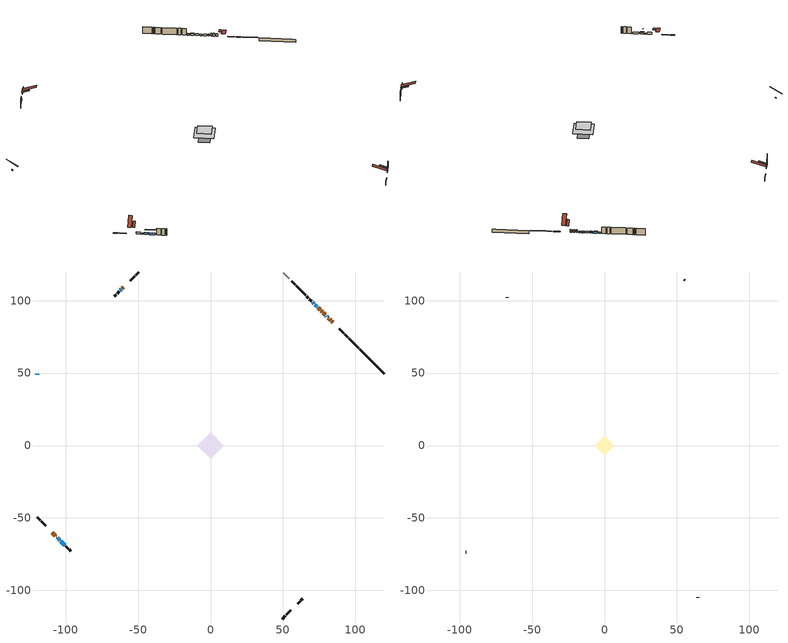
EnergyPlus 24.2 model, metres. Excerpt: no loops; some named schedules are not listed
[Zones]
conditioned space
 floor outside (Floor1 construction): -3.05,0 0,3.05 3.05,0 0,-3.05 z0.61
 floor outside (Floor2 construction): -2.41,0 0,2.41 2.41,0 0,-2.41 z0.61
 floor adiabatic (AdiabaticFloorConstruction): -9.1,0 0,9.1 9.1,0 0,-9.1 z3.05
 floor foundation (Slab1 construction): -5.35,0 0,5.35 5.35,0 0,-5.35 z-1.68
 wall outside (RimJoist2 construction): 49.63,-119.82 51.77,-117.68 / -119.82,-49.63 -117.68,-51.77 / -49.63,119.82 -51.77,117.68 / 94.85,74.6 92.71,76.74 z0.61:0.91
 wall outside (RimJoist3 construction): 52.43,-117.02 55.56,-113.89 / -117.02,-52.43 -113.89,-55.56 / -52.43,117.02 -55.56,113.89 / 92.05,77.4 88.92,80.53 z0.61:0.91
 wall outside (AdiabaticWallConstruction 1): 83.03,86.42 82.39,87.06 z0.61:2.64
 wall outside (AdiabaticWallConstruction): 80.43,89.02 79.96,89.49 z0.61:1.47; -119.82,49.63 -119.82,48.77 z0.61:1.2; 73.64,95.81 72.13,97.32 z0.61:1.78; -105.62,-63.83 -104.09,-65.36 z0.61:1.83; 71.47,97.98 70.64,98.81 z0.61:1.35; -61.5,107.95 -62.2,107.24 / -103.44,-66.01 -100.63,-68.82 z0.61:1.81
 wall outside (Wall1 construction): 60.15,-109.3 61.84,-107.61 / -99.98,-69.47 -98.29,-71.16 / -62.86,106.59 -64.55,104.9 / 69.99,99.46 68.29,101.16 z0.61:5.49
 wall outside (Wall2 construction): 62.49,-106.95 63.69,-105.75 / -97.63,-71.82 -96.43,-73.02 / -65.21,104.24 -66.41,103.04 / 67.64,101.81 66.44,103.01 z0.61:5.49
 wall foundation (FoundationWall1 construction): 103.12,66.33,-1.68 103.12,66.33,0.61 118.15,51.3,0.61 118.15,51.3,0.4 119.82,49.63,0.4 119.82,49.63,-1.68
 wall othersidecoefficients (RimJoist1 construction): 102.46,66.99 95.51,73.94 z0.61:0.91
 wall othersidecoefficients (AdiabaticWallConstruction 1): 84.33,85.12 83.69,85.76 / 81.73,87.72 81.09,88.36 z0.61:2.64
 wall othersidecoefficients (AdiabaticWallConstruction): 79.31,90.14 77.76,91.69 / 75.69,93.75 74.29,95.16 / -60.15,109.3 -60.85,108.6 z0.61:1.81; 77.11,92.34 76.35,93.1 z0.61:1.68; -109.3,-60.15 -107.15,-62.3 z0.61:2.13; -106.49,-62.96 -106.27,-63.18 z0.61:1.37
 wall othersidecoefficients (Wall3 construction): 65.78,103.67 59.21,110.24 z0.61:5.49
 wall othersidecoefficients (Wall5 construction): 58.55,110.9 55.94,113.51 z0.61:5.49
 wall adiabatic (Wall7 construction): 54.42,115.02 50.29,119.16 z0.61:5.49
 window (WindowConstruction): 80.43,89.02 79.96,89.48 z0.61:1.47
 window (WindowConstruction 6): -119.82,49.63 -119.82,48.77 z0.61:1.2
 window (WindowConstruction 1): 73.64,95.81 72.13,97.32 z0.61:1.78
 window (WindowConstruction 2): -105.62,-63.83 -104.09,-65.36 z0.61:1.83
 window (WindowConstruction 3): 71.47,97.98 70.64,98.81 z0.61:1.35
 window (WindowConstruction 4): -61.5,107.95 -62.2,107.25 z0.61:1.8
 window (WindowConstruction 5): -103.44,-66.01 -100.63,-68.82 z0.61:1.8
 door inside (Door): 84.33,85.12 83.69,85.76 z0.61:2.64
 door (Door 1): 83.03,86.42 82.39,87.06 z0.61:2.64
 door inside (Door 2): 81.73,87.72 81.09,88.36 z0.61:2.64
 door inside (Window): 79.31,90.14 77.76,91.69 z0.61:1.8
 door inside (Window 1): 77.11,92.34 76.35,93.1 z0.61:1.68
 door inside (Window 2): -109.3,-60.15 -107.15,-62.3 z0.61:2.13
 door inside (Window 3): -106.49,-62.96 -106.28,-63.17 z0.61:1.37
 door inside (Window 4): 75.69,93.76 74.29,95.16 z0.61:1.8
 door inside (Window 5): -60.15,109.3 -60.85,108.6 z0.61:1.8
 ceiling adiabatic (AdiabaticFloorConstruction): 0,-9.1 9.1,0 0,9.1 -9.1,0 z3.05
 roof outside (Roof2 construction): 59.49,-109.96,5.49 56.08,-106.55,7.09 55.18,-107.45,7.09 58.59,-110.86,5.49; -109.96,-59.49,5.49 -106.55,-56.08,7.09 -107.45,-55.18,7.09 -110.86,-58.59,5.49; -59.49,109.96,5.49 -56.08,106.55,7.09 -55.18,107.45,7.09 -58.59,110.86,5.49; 84.99,84.46,5.49 81.58,81.05,7.09 82.48,80.15,7.09 85.89,83.56,5.49
attic - vented
 floor to conditioned space (Floor3 construction Reversed): -6.69,0 0,6.69 6.69,0 0,-6.69 z5.49
 wall outside (Wall6 construction): 64.35,-105.1 64.56,-104.89 / -95.77,-73.68 -95.57,-73.88 / -67.07,102.38 -67.27,102.18 / 55.29,114.16 55.08,114.37 z0.61:5.49
 roof outside (Roof1 construction): 57.93,-111.52,5.49 51.42,-105,8.56 49.7,-106.72,8.56 56.22,-113.23,5.49; -111.52,-57.93,5.49 -105,-51.42,8.56 -106.72,-49.7,8.56 -113.23,-56.22,5.49; -57.93,111.52,5.49 -51.42,105,8.56 -49.7,106.72,8.56 -56.22,113.23,5.49; 86.55,82.9,5.49 80.03,76.39,8.56 81.75,74.67,8.56 88.26,81.19,5.49
shading: 79.82,89.63 80.57,88.87 80.87,89.17 80.11,89.92 z1.67; -119.82,43.54 -119.82,54.86 -120.23,54.86 -120.23,43.54 z6.43; 71.99,97.46 73.78,95.67 74.07,95.96 72.28,97.76 z1.98; -103.95,-65.5 -105.76,-63.69 -106.05,-63.98 -104.24,-65.79 z2.03; 70.5,98.95 71.61,97.84 71.9,98.13 70.79,99.24 z1.55; -62.35,107.1 -61.36,108.09 -61.65,108.38 -62.64,107.39 z2.01; -98.75,-70.7 -105.32,-64.13 -105.61,-64.42 -99.04,-70.99 z4.47
[Building]
Building 1: Terrain=Suburbs
[Site:Location]
Montreal Intl AP_QC: Latitude {deg}=45.47; Longitude {deg}=-73.74; Time Zone {hr}=-5; Elevation {m}=36; Keep Site Location Information=Yes
[Site:GroundTemperature:Shallow]
2.07863, -0.316383, -0.508184, 0.628371, 5.19101, 9.73239, 13.6695, 16.1636, 16.3755, 14.347, 10.5102, 6.10817
[Site:WaterMainsTemperature]
Calculation Method=Schedule; Temperature Schedule=mains temperature schedule
[Material] Roughness=Rough; Thermal Absorptance=0.9
Name | Thickness {m} | Conductivity {W/m-K} | Density {kg/m3} | Specific Heat {J/kg-K} | Solar Absorptance | Visible Absorptance
asphalt or fiberglass shingles | 0.00635 | 0.162714 | 1121.4 | 1465.45 | 0.4 | 0.4
ceiling stud and cavity | 0.1397 | 0.0859558 | 65.682 | 1177.47 | 0.7 | 0.7
concrete 4.0 in. | 0.1016 | 1.803125 | 2242.8 | 837.4 | 0.7 | 0.7
concrete 8.0 in. | 0.2032 | 1.803125 | 2242.8 | 837.4 | 0.7 | 0.7
door material | 0.04445 | 2.524375 | 512.64 | 1214.23 | 0.7 | 0.7
door material 1 | 0.04445 | 0.060037 | 512.64 | 1214.23 | 0.7 | 0.7
door material 2 | 0.04445 | 0.188738 | 512.64 | 1214.23 | 0.7 | 0.7
floor covering | 0.0127 | 0.0433444 | 54.468 | 1339.84 | 0.6 | 0.6
floor rigid ins; wall rigid ins | 0.512978 | 0.029427 | 32.04 | 1214.23 | 0.7 | 0.7
floor stud and cavity | 0.1397 | 0.0982877 | 92.3553 | 1139.71 | 0.7 | 0.7
floor stud and cavity 1 | 0.1397 | 0.151351 | 92.3553 | 1139.71 | 0.7 | 0.7
floor stud and cavity 2 | 0.1397 | 1.75129 | 37.0049 | 1207.88 | 0.7 | 0.7
furniture material conditioned space 1 | 0.1524 | 0.115458 | 640.8 | 1214.23 | 0.6 | 0.6
gypsum board | 0.0127 | 0.160291 | 801 | 837.4 | 0.6 | 0.6
osb sheathing 0.5 in. | 0.0127 | 0.115458 | 512.64 | 1214.23 | 0.7 | 0.7
osb sheathing 0.5 in. 1 | 0.0127 | 0.115458 | 512.64 | 1214.23 | 0.4 | 0.4
osb sheathing 0.75 in. | 0.01905 | 0.115458 | 512.64 | 1214.23 | 0.7 | 0.7
osb sheathing 2.0 in. | 0.0508 | 0.115458 | 512.64 | 1214.23 | 0.7 | 0.7
rim joist stud and cavity | 0.0508 | 0.039568 | 125.044 | 1163.47 | 0.6 | 0.6
rim joist stud and cavity 1 | 0.0508 | 0.0453203 | 125.044 | 1163.47 | 0.6 | 0.6
rim joist stud and cavity 2 | 0.0508 | 0.126838 | 50.32683 | 1063.81 | 0.6 | 0.6
roof stud and cavity | 0.2032 | 0.137416 | 78.34581 | 1123.46 | 0.7 | 0.7
wall stud and cavity | 0.1397 | 0.181555 | 139.0536 | 1170.24 | 0.7 | 0.7
wall stud and cavity 1 | 0.1397 | 0.251076 | 139.0536 | 1170.24 | 0.7 | 0.7
wall stud and cavity 2 | 0.1397 | 0.149825 | 139.0536 | 1170.24 | 0.7 | 0.7
wall stud and cavity 3 | 0.1397 | 0.1942 | 139.0536 | 1170.24 | 0.7 | 0.7
wall stud and cavity 4 | 0.0889 | 6.1454 | 50.32683 | 1063.81 | 0.6 | 0.6
wall stud and cavity 5 | 0.0889 | 0.380278 | 52.3479 | 1209.89 | 0.7 | 0.7
wall stud and cavity 6 | 0.0889 | 0.391764 | 83.0341 | 1211.67 | 0.7 | 0.7
wood siding | 0.0254 | 0.102417 | 544.68 | 1172.36 | 0.4 | 0.4
wood siding 1 | 0.00254 | 0.102417 | 544.68 | 1172.36 | 0.4 | 0.4
wood siding 2; wood siding 3; wood siding 4 | 0.0254 | 0.102417 | 544.68 | 1172.36 | 0.7 | 0.7
[WindowMaterial:SimpleGlazingSystem]
Name | U-Factor {W/m2-K} | Solar Heat Gain Coefficient
WindowMaterial | 4.681511 | 0.52
WindowMaterial 1 | 5.47927 | 0.69
WindowMaterial 2 | 5.50028 | 0.69
WindowMaterial 3 | 4.47767 | 0.48
WindowMaterial 4 | 5.11758 | 0.62
WindowMaterial 5 | 4.60372 | 0.51
[Construction]
AdiabaticFloorConstruction: floor stud and cavity 2, floor rigid ins, osb sheathing 0.75 in., floor covering
AdiabaticWallConstruction: wood siding 3, wall rigid ins, wall stud and cavity 5, gypsum board
AdiabaticWallConstruction 1: wood siding 4, wall rigid ins, wall stud and cavity 5, gypsum board
Door; Door 2: door material 1
Door 1: door material 2
Floor1 construction: floor stud and cavity, osb sheathing 0.75 in., floor covering
Floor2 construction: floor stud and cavity 1, osb sheathing 0.75 in., floor covering
Floor3 construction Reversed: gypsum board, ceiling stud and cavity
FoundationWall1 construction: concrete 8.0 in.
furniture construction conditioned space 1: furniture material conditioned space 1
PartitionWallConstruction: gypsum board, wall stud and cavity 6, gypsum board
RimJoist1 construction: osb sheathing 2.0 in., rim joist stud and cavity
RimJoist2 construction: wood siding 2, osb sheathing 2.0 in., rim joist stud and cavity 1
RimJoist3 construction: wood siding 2, rim joist stud and cavity 2
Roof1 construction: asphalt or fiberglass shingles
Roof2 construction: asphalt or fiberglass shingles, osb sheathing 0.75 in., roof stud and cavity, gypsum board
Slab1 construction: concrete 4.0 in.
Wall1 construction: wood siding, osb sheathing 0.5 in., wall stud and cavity, gypsum board
Wall2 construction: wood siding, osb sheathing 0.5 in., wall stud and cavity 1, gypsum board
Wall3 construction: osb sheathing 0.5 in. 1, wall stud and cavity 2, gypsum board
Wall5 construction; Wall7 construction: osb sheathing 0.5 in. 1, wall stud and cavity 3, gypsum board
Wall6 construction: wood siding 1, wall stud and cavity 4
Window; Window 1; Window 2; Window 3; Window 4; Window 5: door material
WindowConstruction: WindowMaterial
WindowConstruction 1: WindowMaterial 1
WindowConstruction 2: WindowMaterial 2
WindowConstruction 3: WindowMaterial 3
WindowConstruction 4; WindowConstruction 5: WindowMaterial 4
WindowConstruction 6: WindowMaterial 5
[Zone] Multiplier=1; Part of Total Floor Area=Yes
Name | Volume {m3}
attic - vented | 44.6031
conditioned space | 575
[Space]
Name | Zone | Volume {m3}
attic - vented 1 | attic - vented | 44.6031
conditioned space 1 | conditioned space | 575
[ZoneInfiltration:EffectiveLeakageArea]
infil attic - vented 1: Zone or Space=attic - vented 1; Schedule=Always On Discrete; Effective Air Leakage Area {cm2}=3578.8; Stack Coefficient=0.000552675; Wind Coefficient=1.58838e-05
[ZoneMixing]
whole house fan mix: Zone or Space=attic - vented; Schedule=Always On Continuous; Design Flow Rate Calculation Method=Flow/Zone; Design Flow Rate {m3/s}=0; Source Zone or Space=conditioned space
[SurfaceProperty:OtherSideCoefficients]
other non-freezing space: Combined Convective/Radiative Film Coefficient {W/m2-K}=8.35; Constant Temperature Coefficient=1; External Dry-Bulb Temperature Coefficient=0; Ground Temperature Coefficient=0; Wind Speed Coefficient=0; Zone Air Temperature Coefficient=0; Constant Temperature Schedule=other non-freezing space; Previous Other Side Temperature Coefficient=0
[SurfaceProperty:ExposedFoundationPerimeter]
Slab1: Exposed Perimeter Calculation Method=TotalExposedPerimeter; Total Exposed Perimeter {m}=23.622
[InternalMass] Zone or ZoneList=conditioned space; Space or SpaceList=conditioned space 1
Name | Construction | Surface Area {m2}
furniture mass conditioned space 1 | furniture construction conditioned space 1 | 101.224
partition wall mass | PartitionWallConstruction | 253.059
[Lights]
interior lighting: Zone or ZoneList or Space or SpaceList=conditioned space 1; Schedule=interior lighting schedule; Design Level Calculation Method=LightingLevel; Lighting Level {W}=343.2; Return Air Fraction=0; Fraction Radiant=0.6; Fraction Visible=0.2; Fraction Replaceable=1
[People]
occupants: Zone or ZoneList or Space or SpaceList=conditioned space 1; Number of People Schedule=occupants schedule; Number of People Calculation Method=People; Number of People=3; Fraction Radiant=0.314171; Sensible Heat Fraction=0.56303; Activity Level Schedule=occupants activity schedule; Carbon Dioxide Generation Rate {m3/s-W}=0; Enable ASHRAE 55 Comfort Warnings=No; Mean Radiant Temperature Calculation Type=EnclosureAveraged
[ElectricEquipment] Zone or ZoneList or Space or SpaceList=conditioned space 1; Design Level Calculation Method=EquipmentLevel
Name | Schedule | Design Level {W} | Fraction Latent | Fraction Radiant | Fraction Lost
clothes dryer | clothes dryer schedule | 140.772 | 0.015 | 0.081 | 0.85
clothes washer | clothes washer schedule | 32.1985 | 0.03 | 0.162 | 0.7
cooking range | cooking range schedule | 208.969 | 0.08 | 0.432 | 0.2
dishwasher | dishwasher schedule | 66.8632 | 0.3 | 0.18 | 0.4
fridge | fridge schedule | 72.9452 | 0 | 0.6 | 0
mech vent bath fan 0 | mech vent bath fan 0 schedule | 50.2 | 0 | 0 | 1
mech vent house fan | mech vent house fan schedule | 0 | 0 | 0 | 1
mech vent house fan cfis | mech vent house fan cfis schedule | 0 | 0 | 0 | 0
mech vent range fan 0 | mech vent range fan 0 schedule | 57 | 0 | 0 | 1
misc plug loads | misc plug loads schedule | 494.7 | 0.045 | 0.513 | 0.1
whole house fan | Always On Discrete | 0 | 0 | 0 | 1
[OtherEquipment] Zone or ZoneList or Space or SpaceList=conditioned space 1; Design Level Calculation Method=EquipmentLevel
Name | Fuel Type | Schedule | Design Level {W} | Fraction Latent | Fraction Radiant | Fraction Lost
clothes dryer 1 | Electricity | clothes dryer schedule | 0 | 0.015 | 0.081 | 0.85
cooking range 1 | Electricity | cooking range schedule | 0 | 0.08 | 0.432 | 0.2
general water use latent | None | general water use schedule | 59.3978 | 1 | 0 | 0
general water use sensible | None | general water use schedule | -58.539 | 0 | 0.6 | 0
mech vent house fan latent load | None | Always On Discrete | 0 | 1 | 0 | 0
mech vent house fan sensible load | None | Always On Discrete | 0 | 0 | 0 | 0
water heater energy adjustment1 | Electricity | Always On Discrete | 0.01 | 0 | 0 | 1
[ZoneInfiltration:DesignFlowRate] Zone or ZoneList or Space or SpaceList=conditioned space 1; Schedule=Always On Discrete; Design Flow Rate Calculation Method=Flow/Zone; Design Flow Rate {m3/s}=0
infil flow; natural vent flow; whole house fan flow
[Foundation:Kiva]
Foundation Kiva 1: Initial Indoor Air Temperature {C}=18; Wall Height Above Grade {m}=0.609996; Wall Depth Below Slab {m}=0.2032
[Foundation:Kiva:Settings]
Soil Conductivity {W/m-K}=0.849921; Soil Density {kg/m3}=1842.3; Soil Specific Heat {J/kg-K}=418.7; Ground Solar Absorptivity=0.9; Ground Thermal Absorptivity=0.9; Ground Surface Roughness {m}=0.03; Far-Field Width {m}=40; Deep-Ground Boundary Condition=ZeroFlux; Deep-Ground Depth {m}=40; Minimum Cell Dimension {m}=0.2; Maximum Cell Growth Coefficient=3; Simulation Timestep=Timestep
[Exterior:Lights]
exterior lighting: Schedule=exterior lighting schedule; Design Level {W}=75.6
[Schedule:Constant]
Name | Hourly Value
Always On Continuous; mech vent house fan schedule; mech vent house fan cfis schedule; Always On Discrete | 1
other non-freezing space; fridge schedule | 0
occupants activity schedule | 117.228
[Schedule:Week:Daily]
interior lighting schedule Week Rule - Jan1-Jan27: interior lighting schedule day, interior lighting schedule day, interior lighting schedule day, interior lighting schedule day, interior lighting schedule day, interior lighting schedule day, interior lighting schedule day, interior lighting schedule default day, interior lighting schedule default day, interior lighting schedule default day, interior lighting schedule default day, interior lighting schedule default day
interior lighting schedule Week Rule - Jan28-Feb3: interior lighting schedule day, interior lighting schedule day, interior lighting schedule day, interior lighting schedule day, interior lighting schedule day 1, interior lighting schedule day 1, interior lighting schedule day 1, interior lighting schedule default day, interior lighting schedule default day, interior lighting schedule default day, interior lighting schedule default day, interior lighting schedule default day
interior lighting schedule Week Rule - Feb4-Feb24: interior lighting schedule day 1, interior lighting schedule day 1, interior lighting schedule day 1, interior lighting schedule day 1, interior lighting schedule day 1, interior lighting schedule day 1, interior lighting schedule day 1, interior lighting schedule default day, interior lighting schedule default day, interior lighting schedule default day, interior lighting schedule default day, interior lighting schedule default day
interior lighting schedule Week Rule - Feb25-Mar3: interior lighting schedule day 1, interior lighting schedule day 1, interior lighting schedule day 1, interior lighting schedule day 1, interior lighting schedule day 2, interior lighting schedule day 2, interior lighting schedule day 2, interior lighting schedule default day, interior lighting schedule default day, interior lighting schedule default day, interior lighting schedule default day, interior lighting schedule default day
interior lighting schedule Week Rule - Mar4-Mar31: interior lighting schedule day 2, interior lighting schedule day 2, interior lighting schedule day 2, interior lighting schedule day 2, interior lighting schedule day 2, interior lighting schedule day 2, interior lighting schedule day 2, interior lighting schedule default day, interior lighting schedule default day, interior lighting schedule default day, interior lighting schedule default day, interior lighting schedule default day
interior lighting schedule Week Rule - Apr1-Apr28: interior lighting schedule day 3, interior lighting schedule day 3, interior lighting schedule day 3, interior lighting schedule day 3, interior lighting schedule day 3, interior lighting schedule day 3, interior lighting schedule day 3, interior lighting schedule default day, interior lighting schedule default day, interior lighting schedule default day, interior lighting schedule default day, interior lighting schedule default day
interior lighting schedule Week Rule - Apr29-May5: interior lighting schedule day 3, interior lighting schedule day 3, interior lighting schedule day 4, interior lighting schedule day 4, interior lighting schedule day 4, interior lighting schedule day 4, interior lighting schedule day 4, interior lighting schedule default day, interior lighting schedule default day, interior lighting schedule default day, interior lighting schedule default day, interior lighting schedule default day
interior lighting schedule Week Rule - May6-May26: interior lighting schedule day 4, interior lighting schedule day 4, interior lighting schedule day 4, interior lighting schedule day 4, interior lighting schedule day 4, interior lighting schedule day 4, interior lighting schedule day 4, interior lighting schedule default day, interior lighting schedule default day, interior lighting schedule default day, interior lighting schedule default day, interior lighting schedule default day
interior lighting schedule Week Rule - May27-Jun2: interior lighting schedule day 4, interior lighting schedule day 4, interior lighting schedule day 4, interior lighting schedule day 4, interior lighting schedule day 4, interior lighting schedule day 5, interior lighting schedule day 5, interior lighting schedule default day, interior lighting schedule default day, interior lighting schedule default day, interior lighting schedule default day, interior lighting schedule default day
interior lighting schedule Week Rule - Jun3-Jun30: interior lighting schedule day 5, interior lighting schedule day 5, interior lighting schedule day 5, interior lighting schedule day 5, interior lighting schedule day 5, interior lighting schedule day 5, interior lighting schedule day 5, interior lighting schedule default day, interior lighting schedule default day, interior lighting schedule default day, interior lighting schedule default day, interior lighting schedule default day
interior lighting schedule Week Rule - Jul1-Jul28: interior lighting schedule day 6, interior lighting schedule day 6, interior lighting schedule day 6, interior lighting schedule day 6, interior lighting schedule day 6, interior lighting schedule day 6, interior lighting schedule day 6, interior lighting schedule default day, interior lighting schedule default day, interior lighting schedule default day, interior lighting schedule default day, interior lighting schedule default day
interior lighting schedule Week Rule - Jul29-Aug4: interior lighting schedule day 6, interior lighting schedule day 6, interior lighting schedule day 6, interior lighting schedule day 7, interior lighting schedule day 7, interior lighting schedule day 7, interior lighting schedule day 7, interior lighting schedule default day, interior lighting schedule default day, interior lighting schedule default day, interior lighting schedule default day, interior lighting schedule default day
interior lighting schedule Week Rule - Aug5-Aug25: interior lighting schedule day 7, interior lighting schedule day 7, interior lighting schedule day 7, interior lighting schedule day 7, interior lighting schedule day 7, interior lighting schedule day 7, interior lighting schedule day 7, interior lighting schedule default day, interior lighting schedule default day, interior lighting schedule default day, interior lighting schedule default day, interior lighting schedule default day
interior lighting schedule Week Rule - Aug26-Sep1: interior lighting schedule day 7, interior lighting schedule day 7, interior lighting schedule day 7, interior lighting schedule day 7, interior lighting schedule day 7, interior lighting schedule day 7, interior lighting schedule day 8, interior lighting schedule default day, interior lighting schedule default day, interior lighting schedule default day, interior lighting schedule default day, interior lighting schedule default day
interior lighting schedule Week Rule - Sep2-Sep29: interior lighting schedule day 8, interior lighting schedule day 8, interior lighting schedule day 8, interior lighting schedule day 8, interior lighting schedule day 8, interior lighting schedule day 8, interior lighting schedule day 8, interior lighting schedule default day, interior lighting schedule default day, interior lighting schedule default day, interior lighting schedule default day, interior lighting schedule default day
interior lighting schedule Week Rule - Sep30-Oct6: interior lighting schedule day 8, interior lighting schedule day 9, interior lighting schedule day 9, interior lighting schedule day 9, interior lighting schedule day 9, interior lighting schedule day 9, interior lighting schedule day 9, interior lighting schedule default day, interior lighting schedule default day, interior lighting schedule default day, interior lighting schedule default day, interior lighting schedule default day
interior lighting schedule Week Rule - Oct7-Oct27: interior lighting schedule day 9, interior lighting schedule day 9, interior lighting schedule day 9, interior lighting schedule day 9, interior lighting schedule day 9, interior lighting schedule day 9, interior lighting schedule day 9, interior lighting schedule default day, interior lighting schedule default day, interior lighting schedule default day, interior lighting schedule default day, interior lighting schedule default day
interior lighting schedule Week Rule - Oct28-Nov3: interior lighting schedule day 9, interior lighting schedule day 9, interior lighting schedule day 9, interior lighting schedule day 9, interior lighting schedule day 10, interior lighting schedule day 10, interior lighting schedule day 10, interior lighting schedule default day, interior lighting schedule default day, interior lighting schedule default day, interior lighting schedule default day, interior lighting schedule default day
interior lighting schedule Week Rule - Nov4-Nov24: interior lighting schedule day 10, interior lighting schedule day 10, interior lighting schedule day 10, interior lighting schedule day 10, interior lighting schedule day 10, interior lighting schedule day 10, interior lighting schedule day 10, interior lighting schedule default day, interior lighting schedule default day, interior lighting schedule default day, interior lighting schedule default day, interior lighting schedule default day
interior lighting schedule Week Rule - Nov25-Dec1: interior lighting schedule day 10, interior lighting schedule day 10, interior lighting schedule day 10, interior lighting schedule day 10, interior lighting schedule day 10, interior lighting schedule day 10, interior lighting schedule day 11, interior lighting schedule default day, interior lighting schedule default day, interior lighting schedule default day, interior lighting schedule default day, interior lighting schedule default day
interior lighting schedule Week Rule - Dec2-Dec31: interior lighting schedule day 11, interior lighting schedule day 11, interior lighting schedule day 11, interior lighting schedule day 11, interior lighting schedule day 11, interior lighting schedule day 11, interior lighting schedule day 11, interior lighting schedule default day, interior lighting schedule default day, interior lighting schedule default day, interior lighting schedule default day, interior lighting schedule default day
occupants schedule Week Rule - Jan1-Dec31: occupants schedule day, occupants schedule day, occupants schedule day, occupants schedule day, occupants schedule day, occupants schedule day, occupants schedule day, occupants schedule default day, occupants schedule default day, occupants schedule default day, occupants schedule default day, occupants schedule default day
clothes dryer schedule Week Rule - Jan1-Dec31: clothes dryer schedule day, clothes dryer schedule day, clothes dryer schedule day, clothes dryer schedule day, clothes dryer schedule day, clothes dryer schedule day, clothes dryer schedule day, clothes dryer schedule default day, clothes dryer schedule default day, clothes dryer schedule default day, clothes dryer schedule default day, clothes dryer schedule default day
clothes washer schedule Week Rule - Jan1-Dec31: clothes washer schedule day, clothes washer schedule day, clothes washer schedule day, clothes washer schedule day, clothes washer schedule day, clothes washer schedule day, clothes washer schedule day, clothes washer schedule default day, clothes washer schedule default day, clothes washer schedule default day, clothes washer schedule default day, clothes washer schedule default day
cooking range schedule Week Rule - Jan1-Dec31: cooking range schedule day, cooking range schedule day, cooking range schedule day, cooking range schedule day, cooking range schedule day, cooking range schedule day, cooking range schedule day, cooking range schedule default day, cooking range schedule default day, cooking range schedule default day, cooking range schedule default day, cooking range schedule default day
dishwasher schedule Week Rule - Jan1-Dec31: dishwasher schedule day, dishwasher schedule day, dishwasher schedule day, dishwasher schedule day, dishwasher schedule day, dishwasher schedule day, dishwasher schedule day, dishwasher schedule default day, dishwasher schedule default day, dishwasher schedule default day, dishwasher schedule default day, dishwasher schedule default day
mech vent bath fan 0 schedule Week Rule - Jan1-Dec31: mech vent bath fan 0 schedule day, mech vent bath fan 0 schedule day, mech vent bath fan 0 schedule day, mech vent bath fan 0 schedule day, mech vent bath fan 0 schedule day, mech vent bath fan 0 schedule day, mech vent bath fan 0 schedule day, mech vent bath fan 0 schedule default day, mech vent bath fan 0 schedule default day, mech vent bath fan 0 schedule default day, mech vent bath fan 0 schedule default day, mech vent bath fan 0 schedule default day
mech vent range fan 0 schedule Week Rule - Jan1-Dec31: mech vent range fan 0 schedule day, mech vent range fan 0 schedule day, mech vent range fan 0 schedule day, mech vent range fan 0 schedule day, mech vent range fan 0 schedule day, mech vent range fan 0 schedule day, mech vent range fan 0 schedule day, mech vent range fan 0 schedule default day, mech vent range fan 0 schedule default day, mech vent range fan 0 schedule default day, mech vent range fan 0 schedule default day, mech vent range fan 0 schedule default day
misc plug loads schedule Week Rule - Jan1-Dec31: misc plug loads schedule day, misc plug loads schedule day, misc plug loads schedule day, misc plug loads schedule day, misc plug loads schedule day, misc plug loads schedule day, misc plug loads schedule day, misc plug loads schedule default day, misc plug loads schedule default day, misc plug loads schedule default day, misc plug loads schedule default day, misc plug loads schedule default day
general water use schedule Week Rule - Jan1-Dec31: general water use schedule day, general water use schedule day, general water use schedule day, general water use schedule day, general water use schedule day, general water use schedule day, general water use schedule day, general water use schedule default day, general water use schedule default day, general water use schedule default day, general water use schedule default day, general water use schedule default day
exterior lighting schedule Week Rule - Jan1-Jan27: exterior lighting schedule day, exterior lighting schedule day, exterior lighting schedule day, exterior lighting schedule day, exterior lighting schedule day, exterior lighting schedule day, exterior lighting schedule day, exterior lighting schedule default day, exterior lighting schedule default day, exterior lighting schedule default day, exterior lighting schedule default day, exterior lighting schedule default day
exterior lighting schedule Week Rule - Jan28-Feb3: exterior lighting schedule day, exterior lighting schedule day, exterior lighting schedule day, exterior lighting schedule day, exterior lighting schedule day 1, exterior lighting schedule day 1, exterior lighting schedule day 1, exterior lighting schedule default day, exterior lighting schedule default day, exterior lighting schedule default day, exterior lighting schedule default day, exterior lighting schedule default day
exterior lighting schedule Week Rule - Feb4-Feb24: exterior lighting schedule day 1, exterior lighting schedule day 1, exterior lighting schedule day 1, exterior lighting schedule day 1, exterior lighting schedule day 1, exterior lighting schedule day 1, exterior lighting schedule day 1, exterior lighting schedule default day, exterior lighting schedule default day, exterior lighting schedule default day, exterior lighting schedule default day, exterior lighting schedule default day
exterior lighting schedule Week Rule - Feb25-Mar3: exterior lighting schedule day 1, exterior lighting schedule day 1, exterior lighting schedule day 1, exterior lighting schedule day 1, exterior lighting schedule day 2, exterior lighting schedule day 2, exterior lighting schedule day 2, exterior lighting schedule default day, exterior lighting schedule default day, exterior lighting schedule default day, exterior lighting schedule default day, exterior lighting schedule default day
exterior lighting schedule Week Rule - Mar4-Mar31: exterior lighting schedule day 2, exterior lighting schedule day 2, exterior lighting schedule day 2, exterior lighting schedule day 2, exterior lighting schedule day 2, exterior lighting schedule day 2, exterior lighting schedule day 2, exterior lighting schedule default day, exterior lighting schedule default day, exterior lighting schedule default day, exterior lighting schedule default day, exterior lighting schedule default day
exterior lighting schedule Week Rule - Apr1-Apr28: exterior lighting schedule day 3, exterior lighting schedule day 3, exterior lighting schedule day 3, exterior lighting schedule day 3, exterior lighting schedule day 3, exterior lighting schedule day 3, exterior lighting schedule day 3, exterior lighting schedule default day, exterior lighting schedule default day, exterior lighting schedule default day, exterior lighting schedule default day, exterior lighting schedule default day
exterior lighting schedule Week Rule - Apr29-May5: exterior lighting schedule day 3, exterior lighting schedule day 3, exterior lighting schedule day 4, exterior lighting schedule day 4, exterior lighting schedule day 4, exterior lighting schedule day 4, exterior lighting schedule day 4, exterior lighting schedule default day, exterior lighting schedule default day, exterior lighting schedule default day, exterior lighting schedule default day, exterior lighting schedule default day
exterior lighting schedule Week Rule - May6-May26: exterior lighting schedule day 4, exterior lighting schedule day 4, exterior lighting schedule day 4, exterior lighting schedule day 4, exterior lighting schedule day 4, exterior lighting schedule day 4, exterior lighting schedule day 4, exterior lighting schedule default day, exterior lighting schedule default day, exterior lighting schedule default day, exterior lighting schedule default day, exterior lighting schedule default day
exterior lighting schedule Week Rule - May27-Jun2: exterior lighting schedule day 4, exterior lighting schedule day 4, exterior lighting schedule day 4, exterior lighting schedule day 4, exterior lighting schedule day 4, exterior lighting schedule day 5, exterior lighting schedule day 5, exterior lighting schedule default day, exterior lighting schedule default day, exterior lighting schedule default day, exterior lighting schedule default day, exterior lighting schedule default day
exterior lighting schedule Week Rule - Jun3-Jun30: exterior lighting schedule day 5, exterior lighting schedule day 5, exterior lighting schedule day 5, exterior lighting schedule day 5, exterior lighting schedule day 5, exterior lighting schedule day 5, exterior lighting schedule day 5, exterior lighting schedule default day, exterior lighting schedule default day, exterior lighting schedule default day, exterior lighting schedule default day, exterior lighting schedule default day
exterior lighting schedule Week Rule - Jul1-Jul28: exterior lighting schedule day 6, exterior lighting schedule day 6, exterior lighting schedule day 6, exterior lighting schedule day 6, exterior lighting schedule day 6, exterior lighting schedule day 6, exterior lighting schedule day 6, exterior lighting schedule default day, exterior lighting schedule default day, exterior lighting schedule default day, exterior lighting schedule default day, exterior lighting schedule default day
[Schedule:Year]
interior lighting schedule: interior lighting schedule Week Rule - Jan1-Jan27, 1, 1, 1, 27, interior lighting schedule Week Rule - Jan28-Feb3, 1, 28, 2, 3, interior lighting schedule Week Rule - Feb4-Feb24, 2, 4, 2, 24, interior lighting schedule Week Rule - Feb25-Mar3, 2, 25, 3, 3, interior lighting schedule Week Rule - Mar4-Mar31, 3, 4, 3, 31, interior lighting schedule Week Rule - Apr1-Apr28, 4, 1, 4, 28, interior lighting schedule Week Rule - Apr29-May5, 4, 29, 5, 5, interior lighting schedule Week Rule - May6-May26, 5, 6, 5, 26, interior lighting schedule Week Rule - May27-Jun2, 5, 27, 6, 2, interior lighting schedule Week Rule - Jun3-Jun30, 6, 3, 6, 30, interior lighting schedule Week Rule - Jul1-Jul28, 7, 1, 7, 28, interior lighting schedule Week Rule - Jul29-Aug4, 7, 29, 8, 4, interior lighting schedule Week Rule - Aug5-Aug25, 8, 5, 8, 25, interior lighting schedule Week Rule - Aug26-Sep1, 8, 26, 9, 1, interior lighting schedule Week Rule - Sep2-Sep29, 9, 2, 9, 29, interior lighting schedule Week Rule - Sep30-Oct6, 9, 30, 10, 6, interior lighting schedule Week Rule - Oct7-Oct27, 10, 7, 10, 27, interior lighting schedule Week Rule - Oct28-Nov3, 10, 28, 11, 3, interior lighting schedule Week Rule - Nov4-Nov24, 11, 4, 11, 24, interior lighting schedule Week Rule - Nov25-Dec1, 11, 25, 12, 1, interior lighting schedule Week Rule - Dec2-Dec31, 12, 2, 12, 31
occupants schedule: occupants schedule Week Rule - Jan1-Dec31, 1, 1, 12, 31
clothes dryer schedule: clothes dryer schedule Week Rule - Jan1-Dec31, 1, 1, 12, 31
clothes washer schedule: clothes washer schedule Week Rule - Jan1-Dec31, 1, 1, 12, 31
cooking range schedule: cooking range schedule Week Rule - Jan1-Dec31, 1, 1, 12, 31
dishwasher schedule: dishwasher schedule Week Rule - Jan1-Dec31, 1, 1, 12, 31
mech vent bath fan 0 schedule: mech vent bath fan 0 schedule Week Rule - Jan1-Dec31, 1, 1, 12, 31
mech vent range fan 0 schedule: mech vent range fan 0 schedule Week Rule - Jan1-Dec31, 1, 1, 12, 31
misc plug loads schedule: misc plug loads schedule Week Rule - Jan1-Dec31, 1, 1, 12, 31
general water use schedule: general water use schedule Week Rule - Jan1-Dec31, 1, 1, 12, 31
exterior lighting schedule: exterior lighting schedule Week Rule - Jan1-Jan27, 1, 1, 1, 27, exterior lighting schedule Week Rule - Jan28-Feb3, 1, 28, 2, 3, exterior lighting schedule Week Rule - Feb4-Feb24, 2, 4, 2, 24, exterior lighting schedule Week Rule - Feb25-Mar3, 2, 25, 3, 3, exterior lighting schedule Week Rule - Mar4-Mar31, 3, 4, 3, 31, exterior lighting schedule Week Rule - Apr1-Apr28, 4, 1, 4, 28, exterior lighting schedule Week Rule - Apr29-May5, 4, 29, 5, 5, exterior lighting schedule Week Rule - May6-May26, 5, 6, 5, 26, exterior lighting schedule Week Rule - May27-Jun2, 5, 27, 6, 2, exterior lighting schedule Week Rule - Jun3-Jun30, 6, 3, 6, 30, exterior lighting schedule Week Rule - Jul1-Jul28, 7, 1, 7, 28, exterior lighting schedule Week Rule - Jul29-Aug4, 7, 29, 8, 4, exterior lighting schedule Week Rule - Aug5-Aug25, 8, 5, 8, 25, exterior lighting schedule Week Rule - Aug26-Sep1, 8, 26, 9, 1, exterior lighting schedule Week Rule - Sep2-Sep29, 9, 2, 9, 29, exterior lighting schedule Week Rule - Sep30-Oct6, 9, 30, 10, 6, exterior lighting schedule Week Rule - Oct7-Oct27, 10, 7, 10, 27, exterior lighting schedule Week Rule - Oct28-Nov3, 10, 28, 11, 3, exterior lighting schedule Week Rule - Nov4-Nov24, 11, 4, 11, 24, exterior lighting schedule Week Rule - Nov25-Dec1, 11, 25, 12, 1, exterior lighting schedule Week Rule - Dec2-Dec31, 12, 2, 12, 31
[Schedule:Compact]
mains temperature schedule: Through: 01/01, For: AllDays, Until: 24:00, 6.56833, Through: 01/02, For: AllDays, Until: 24:00, 6.48722, Through: 01/03, For: AllDays, Until: 24:00, 6.40722, Through: 01/04, For: AllDays, Until: 24:00, 6.32889, Through: 01/05, For: AllDays, Until: 24:00, 6.25167, Through: 01/06, For: AllDays, Until: 24:00, 6.17611, Through: 01/07, For: AllDays, Until: 24:00, 6.10222, Through: 01/08, For: AllDays, Until: 24:00, 6.02944, Through: 01/09, For: AllDays, Until: 24:00, 5.95833, Through: 01/10, For: AllDays, Until: 24:00, 5.88889, Through: 01/11, For: AllDays, Until: 24:00, 5.82056, Through: 01/12, For: AllDays, Until: 24:00, 5.75444, Through: 01/13, For: AllDays, Until: 24:00, 5.68944, Through: 01/14, For: AllDays, Until: 24:00, 5.62611, Through: 01/15, For: AllDays, Until: 24:00, 5.56444, Through: 01/16, For: AllDays, Until: 24:00, 5.50444, Through: 01/17, For: AllDays, Until: 24:00, 5.44611, Through: 01/18, For: AllDays, Until: 24:00, 5.38944, Through: 01/19, For: AllDays, Until: 24:00, 5.33389, Through: 01/20, For: AllDays, Until: 24:00, 5.28111, Through: 01/21, For: AllDays, Until: 24:00, 5.22944, Through: 01/22, For: AllDays, Until: 24:00, 5.17944, Through: 01/23, For: AllDays, Until: 24:00, 5.13111, Through: 01/24, For: AllDays, Until: 24:00, 5.085, Through: 01/25, For: AllDays, Until: 24:00, 5.04056, Through: 01/26, For: AllDays, Until: 24:00, 4.99778, Through: 01/27, For: AllDays, Until: 24:00, 4.95667, Through: 01/28, For: AllDays, Until: 24:00, 4.91778, Through: 01/29, For: AllDays, Until: 24:00, 4.88056, Through: 01/30, For: AllDays, Until: 24:00, 4.845, Through: 01/31, For: AllDays, Until: 24:00, 4.81167, Through: 02/01, For: AllDays, Until: 24:00, 4.77944, Through: 02/02, For: AllDays, Until: 24:00, 4.75, Through: 02/03, For: AllDays, Until: 24:00, 4.72167, Through: 02/04, For: AllDays, Until: 24:00, 4.69611, Through: 02/05, For: AllDays, Until: 24:00, 4.67167, Through: 02/06, For: AllDays, Until: 24:00, 4.64944, Through: 02/07, For: AllDays, Until: 24:00, 4.62889, Through: 02/08, For: AllDays, Until: 24:00, 4.61056, Through: 02/09, For: AllDays, Until: 24:00, 4.59389, Through: 02/10, For: AllDays, Until: 24:00, 4.57944, Through: 02/11, For: AllDays, Until: 24:00, 4.56667, Through: 02/12, For: AllDays, Until: 24:00, 4.55611, Through: 02/13, For: AllDays, Until: 24:00, 4.54722, Through: 02/14, For: AllDays, Until: 24:00, 4.54056, Through: 02/15, For: AllDays, Until: 24:00, 4.53556, Through: 02/16, For: AllDays, Until: 24:00, 4.53278, Through: 02/17, For: AllDays, Until: 24:00, 4.53167, Through: 02/18, For: AllDays, Until: 24:00, 4.53278, Through: 02/19, For: AllDays, Until: 24:00, 4.53556, Through: 02/20, For: AllDays, Until: 24:00, 4.54056, Through: 02/21, For: AllDays, Until: 24:00, 4.54722, Through: 02/22, For: AllDays, Until: 24:00, 4.55611, Through: 02/23, For: AllDays, Until: 24:00, 4.56667, Through: 02/24, For: AllDays, Until: 24:00, 4.57944, Through: 02/25, For: AllDays, Until: 24:00, 4.59389, Through: 02/26, For: AllDays, Until: 24:00, 4.61056, Through: 02/27, For: AllDays, Until: 24:00, 4.62889, Through: 02/28, For: AllDays, Until: 24:00, 4.64889, Through: 03/01, For: AllDays, Until: 24:00, 4.67111, Through: 03/02, For: AllDays, Until: 24:00, 4.69556, Through: 03/03, For: AllDays, Until: 24:00, 4.72167, Through: 03/04, For: AllDays, Until: 24:00, 4.74944, Through: 03/05, For: AllDays, Until: 24:00, 4.77944, Through: 03/06, For: AllDays, Until: 24:00, 4.81111, Through: 03/07, For: AllDays, Until: 24:00, 4.84444, Through: 03/08, For: AllDays, Until: 24:00, 4.88, Through: 03/09, For: AllDays, Until: 24:00, 4.91722, Through: 03/10, For: AllDays, Until: 24:00, 4.95611, Through: 03/11, For: AllDays, Until: 24:00, 4.99722, Through: 03/12, For: AllDays, Until: 24:00, 5.04, Through: 03/13, For: AllDays, Until: 24:00, 5.08444, Through: 03/14, For: AllDays, Until: 24:00, 5.13056, Through: 03/15, For: AllDays, Until: 24:00, 5.17889, Through: 03/16, For: AllDays, Until: 24:00, 5.22833, Through: 03/17, For: AllDays, Until: 24:00, 5.28, Through: 03/18, For: AllDays, Until: 24:00, 5.33333, Through: 03/19, For: AllDays, Until: 24:00, 5.38833, Through: 03/20, For: AllDays, Until: 24:00, 5.445, Through: 03/21, For: AllDays, Until: 24:00, 5.50333, Through: 03/22, For: AllDays, Until: 24:00, 5.56333, Through: 03/23, For: AllDays, Until: 24:00, 5.625, Through: 03/24, For: AllDays, Until: 24:00, 5.68833, Through: 03/25, For: AllDays, Until: 24:00, 5.75333, Through: 03/26, For: AllDays, Until: 24:00, 5.81944, Through: 03/27, For: AllDays, Until: 24:00, 5.88778, Through: 03/28, For: AllDays, Until: 24:00, 5.95722, Through: 03/29, For: AllDays, Until: 24:00, 6.02833, Through: 03/30, For: AllDays, Until: 24:00, 6.10111, Through: 03/31, For: AllDays, Until: 24:00, 6.175, Through: 04/01, For: AllDays, Until: 24:00, 6.25056, Through: 04/02, For: AllDays, Until: 24:00, 6.32778, Through: 04/03, For: AllDays, Until: 24:00, 6.40611, Through: 04/04, For: AllDays, Until: 24:00, 6.48556, Through: 04/05, For: AllDays, Until: 24:00, 6.56722, Through: 04/06, For: AllDays, Until: 24:00, 6.64944, Through: 04/07, For: AllDays, Until: 24:00, 6.73333, Through: 04/08, For: AllDays, Until: 24:00, 6.81833, Through: 04/09, For: AllDays, Until: 24:00, 6.905, Through: 04/10, For: AllDays, Until: 24:00, 6.99278, Through: 04/11, For: AllDays, Until: 24:00, 7.08111, Through: 04/12, For: AllDays, Until: 24:00, 7.17167, Through: 04/13, For: AllDays, Until: 24:00, 7.26278, Through: 04/14, For: AllDays, Until: 24:00, 7.355, Through: 04/15, For: AllDays, Until: 24:00, 7.44833, Through: 04/16, For: AllDays, Until: 24:00, 7.54278, Through: 04/17, For: AllDays, Until: 24:00, 7.63889, Through: 04/18, For: AllDays, Until: 24:00, 7.735, Through: 04/19, For: AllDays, Until: 24:00, 7.83278, Through: 04/20, For: AllDays, Until: 24:00, 7.93167, Through: 04/21, For: AllDays, Until: 24:00, 8.03111, Through: 04/22, For: AllDays, Until: 24:00, 8.13167, Through: 04/23, For: AllDays, Until: 24:00, 8.23278, Through: 04/24, For: AllDays, Until: 24:00, 8.335, Through: 04/25, For: AllDays, Until: 24:00, 8.43778, Through: 04/26, For: AllDays, Until: 24:00, 8.54167, Through: 04/27, For: AllDays, Until: 24:00, 8.64611, Through: 04/28, For: AllDays, Until: 24:00, 8.75167, Through: 04/29, For: AllDays, Until: 24:00, 8.85778, Through: 04/30, For: AllDays, Until: 24:00, 8.96444, Through: 05/01, For: AllDays, Until: 24:00, 9.07167, Through: 05/02, For: AllDays, Until: 24:00, 9.17944, Through: 05/03, For: AllDays, Until: 24:00, 9.28778, Through: 05/04, For: AllDays, Until: 24:00, 9.39667, Through: 05/05, For: AllDays, Until: 24:00, 9.50667, Through: 05/06, For: AllDays, Until: 24:00, 9.61667, Through: 05/07, For: AllDays, Until: 24:00, 9.72667, Through: 05/08, For: AllDays, Until: 24:00, 9.83778, Through: 05/09, For: AllDays, Until: 24:00, 9.94889, Through: 05/10, For: AllDays, Until: 24:00, 10.0606, Through: 05/11, For: AllDays, Until: 24:00, 10.1722, Through: 05/12, For: AllDays, Until: 24:00, 10.2844, Through: 05/13, For: AllDays, Until: 24:00, 10.3967, Through: 05/14, For: AllDays, Until: 24:00, 10.5094, Through: 05/15, For: AllDays, Until: 24:00, 10.6222, Through: 05/16, For: AllDays, Until: 24:00, 10.735, Through: 05/17, For: AllDays, Until: 24:00, 10.8478, Through: 05/18, For: AllDays, Until: 24:00, 10.9611, Through: 05/19, For: AllDays, Until: 24:00, 11.0744, Through: 05/20, For: AllDays, Until: 24:00, 11.1872, Through: 05/21, For: AllDays, Until: 24:00, 11.3006, Through: 05/22, For: AllDays, Until: 24:00, 11.4133, Through: 05/23, For: AllDays, Until: 24:00, 11.5267, Through: 05/24, For: AllDays, Until: 24:00, 11.6394, Through: 05/25, For: AllDays, Until: 24:00, 11.7522, Through: 05/26, For: AllDays, Until: 24:00, 11.8644, Through: 05/27, For: AllDays, Until: 24:00, 11.9767, Through: 05/28, For: AllDays, Until: 24:00, 12.0889, Through: 05/29, For: AllDays, Until: 24:00, 12.2006, Through: 05/30, For: AllDays, Until: 24:00, 12.3122, Through: 05/31, For: AllDays, Until: 24:00, 12.4228, Through: 06/01, For: AllDays, Until: 24:00, 12.5339, Through: 06/02, For: AllDays, Until: 24:00, 12.6439, Through: 06/03, For: AllDays, Until: 24:00, 12.7539, Through: 06/04, For: AllDays, Until: 24:00, 12.8628, Through: 06/05, For: AllDays, Until: 24:00, 12.9717, Through: 06/06, For: AllDays, Until: 24:00, 13.08, Through: 06/07, For: AllDays, Until: 24:00, 13.1878, Through: 06/08, For: AllDays, Until: 24:00, 13.2944, Through: 06/09, For: AllDays, Until: 24:00, 13.4011, Through: 06/10, For: AllDays, Until: 24:00, 13.5067, Through: 06/11, For: AllDays, Until: 24:00, 13.6117, Through: 06/12, For: AllDays, Until: 24:00, 13.7156, Through: 06/13, For: AllDays, Until: 24:00, 13.8194, Through: 06/14, For: AllDays, Until: 24:00, 13.9222, Through: 06/15, For: AllDays, Until: 24:00, 14.0239, Through: 06/16, For: AllDays, Until: 24:00, 14.125, Through: 06/17, For: AllDays, Until: 24:00, 14.225, Through: 06/18, For: AllDays, Until: 24:00, 14.3239, Through: 06/19, For: AllDays, Until: 24:00, 14.4222, Through: 06/20, For: AllDays, Until: 24:00, 14.5194, Through: 06/21, For: AllDays, Until: 24:00, 14.6156, Through: 06/22, For: AllDays, Until: 24:00, 14.7106, Through: 06/23, For: AllDays, Until: 24:00, 14.805, Through: 06/24, For: AllDays, Until: 24:00, 14.8978, Through: 06/25, For: AllDays, Until: 24:00, 14.9894, Through: 06/26, For: AllDays, Until: 24:00, 15.0806, Through: 06/27, For: AllDays, Until: 24:00, 15.17, Through: 06/28, For: AllDays, Until: 24:00, 15.2583, Through: 06/29, For: AllDays, Until: 24:00, 15.3456, Through: 06/30, For: AllDays, Until: 24:00, 15.4311, Through: 07/01, For: AllDays, Until: 24:00, 15.5161, Through: 07/02, For: AllDays, Until: 24:00, 15.5989, Through: 07/03, For: AllDays, Until: 24:00, 15.6811, Through: 07/04, For: AllDays, Until: 24:00, 15.7617, Through: 07/05, For: AllDays, Until: 24:00, 15.8411, Through: 07/06, For: AllDays, Until: 24:00, 15.9189, Through: 07/07, For: AllDays, Until: 24:00, 15.995, Through: 07/08, For: AllDays, Until: 24:00, 16.07, Through: 07/09, For: AllDays, Until: 24:00, 16.1433, Through: 07/10, For: AllDays, Until: 24:00, 16.2156, Through: 07/11, For: AllDays, Until: 24:00, 16.2861, Through: 07/12, For: AllDays, Until: 24:00, 16.355, Through: 07/13, For: AllDays, Until: 24:00, 16.4222, Through: 07/14, For: AllDays, Until: 24:00, 16.4878, Through: 07/15, For: AllDays, Until: 24:00, 16.5522, Through: 07/16, For: AllDays, Until: 24:00, 16.615, Through: 07/17, For: AllDays, Until: 24:00, 16.6756, Through: 07/18, For: AllDays, Until: 24:00, 16.735, Through: 07/19, For: AllDays, Until: 24:00, 16.7928, Through: 07/20, For: AllDays, Until: 24:00, 16.8489, Through: 07/21, For: AllDays, Until: 24:00, 16.9028, Through: 07/22, For: AllDays, Until: 24:00, 16.9556, Through: 07/23, For: AllDays, Until: 24:00, 17.0061, Through: 07/24, For: AllDays, Until: 24:00, 17.0556, Through: 07/25, For: AllDays, Until: 24:00, 17.1028, Through: 07/26, For: AllDays, Until: 24:00, 17.1483, Through: 07/27, For: AllDays, Until: 24:00, 17.1917, Through: 07/28, For: AllDays, Until: 24:00, 17.2339, Through: 07/29, For: AllDays, Until: 24:00, 17.2739, Through: 07/30, For: AllDays, Until: 24:00, 17.3122, Through: 07/31, For: AllDays, Until: 24:00, 17.3489, Through: 08/01, For: AllDays, Until: 24:00, 17.3833, Through: 08/02, For: AllDays, Until: 24:00, 17.4161, Through: 08/03, For: AllDays, Until: 24:00, 17.4467, Through: 08/04, For: AllDays, Until: 24:00, 17.4761, Through: 08/05, For: AllDays, Until: 24:00, 17.5028, Through: 08/06, For: AllDays, Until: 24:00, 17.5283, Through: 08/07, For: AllDays, Until: 24:00, 17.5517, Through: 08/08, For: AllDays, Until: 24:00, 17.5728, Through: 08/09, For: AllDays, Until: 24:00, 17.5922, Through: 08/10, For: AllDays, Until: 24:00, 17.61, Through: 08/11, For: AllDays, Until: 24:00, 17.6256, Through: 08/12, For: AllDays, Until: 24:00, 17.6394, Through: 08/13, For: AllDays, Until: 24:00, 17.6511, Through: 08/14, For: AllDays, Until: 24:00, 17.6611, Through: 08/15, For: AllDays, Until: 24:00, 17.6689, Through: 08/16, For: AllDays, Until: 24:00, 17.675, Through: 08/17, For: AllDays, Until: 24:00, 17.6789, Through: 08/18, For: AllDays, Until: 24:00, 17.6811, Through: 08/19, For: AllDays, Until: 24:00, 17.6811, Through: 08/20, For: AllDays, Until: 24:00, 17.6794, Through: 08/21, For: AllDays, Until: 24:00, 17.6756, Through: 08/22, For: AllDays, Until: 24:00, 17.67, Through: 08/23, For: AllDays, Until: 24:00, 17.6622, Through: 08/24, For: AllDays, Until: 24:00, 17.6528, Through: 08/25, For: AllDays, Until: 24:00, 17.6411, Through: 08/26, For: AllDays, Until: 24:00, 17.6278, Through: 08/27, For: AllDays, Until: 24:00, 17.6122, Through: 08/28, For: AllDays, Until: 24:00, 17.595, Through: 08/29, For: AllDays, Until: 24:00, 17.5756, Through: 08/30, For: AllDays, Until: 24:00, 17.5544, Through: 08/31, For: AllDays, Until: 24:00, 17.5311, Through: 09/01, For: AllDays, Until: 24:00, 17.5061, Through: 09/02, For: AllDays, Until: 24:00, 17.4794, Through: 09/03, For: AllDays, Until: 24:00, 17.4506, Through: 09/04, For: AllDays, Until: 24:00, 17.42, Through: 09/05, For: AllDays, Until: 24:00, 17.3878, Through: 09/06, For: AllDays, Until: 24:00, 17.3533, Through: 09/07, For: AllDays, Until: 24:00, 17.3172, Through: 09/08, For: AllDays, Until: 24:00, 17.2789, Through: 09/09, For: AllDays, Until: 24:00, 17.2389, Through: 09/10, For: AllDays, Until: 24:00, 17.1972, Through: 09/11, For: AllDays, Until: 24:00, 17.1539, Through: 09/12, For: AllDays, Until: 24:00, 17.1083, Through: 09/13, For: AllDays, Until: 24:00, 17.0617, Through: 09/14, For: AllDays, Until: 24:00, 17.0128, Through: 09/15, For: AllDays, Until: 24:00, 16.9622, Through: 09/16, For: AllDays, Until: 24:00, 16.9094, Through: 09/17, For: AllDays, Until: 24:00, 16.8556, Through: 09/18, For: AllDays, Until: 24:00, 16.8, Through: 09/19, For: AllDays, Until: 24:00, 16.7422, Through: 09/20, For: AllDays, Until: 24:00, 16.6833, Through: 09/21, For: AllDays, Until: 24:00, 16.6228, Through: 09/22, For: AllDays, Until: 24:00, 16.56, Through: 09/23, For: AllDays, Until: 24:00, 16.4961, Through: 09/24, For: AllDays, Until: 24:00, 16.4306, Through: 09/25, For: AllDays, Until: 24:00, 16.3633, Through: 09/26, For: AllDays, Until: 24:00, 16.295, Through: 09/27, For: AllDays, Until: 24:00, 16.2244, Through: 09/28, For: AllDays, Until: 24:00, 16.1528, Through: 09/29, For: AllDays, Until: 24:00, 16.0794, Through: 09/30, For: AllDays, Until: 24:00, 16.0044, Through: 10/01, For: AllDays, Until: 24:00, 15.9283, Through: 10/02, For: AllDays, Until: 24:00, 15.8511, Through: 10/03, For: AllDays, Until: 24:00, 15.7717, Through: 10/04, For: AllDays, Until: 24:00, 15.6917, Through: 10/05, For: AllDays, Until: 24:00, 15.6094, Through: 10/06, For: AllDays, Until: 24:00, 15.5267, Through: 10/07, For: AllDays, Until: 24:00, 15.4422, Through: 10/08, For: AllDays, Until: 24:00, 15.3567, Through: 10/09, For: AllDays, Until: 24:00, 15.2694, Through: 10/10, For: AllDays, Until: 24:00, 15.1811, Through: 10/11, For: AllDays, Until: 24:00, 15.0917, Through: 10/12, For: AllDays, Until: 24:00, 15.0011, Through: 10/13, For: AllDays, Until: 24:00, 14.9094, Through: 10/14, For: AllDays, Until: 24:00, 14.8167, Through: 10/15, For: AllDays, Until: 24:00, 14.7228, Through: 10/16, For: AllDays, Until: 24:00, 14.6278, Through: 10/17, For: AllDays, Until: 24:00, 14.5317, Through: 10/18, For: AllDays, Until: 24:00, 14.4344, Through: 10/19, For: AllDays, Until: 24:00, 14.3367, Through: 10/20, For: AllDays, Until: 24:00, 14.2378, Through: 10/21, For: AllDays, Until: 24:00, 14.1378, Through: 10/22, For: AllDays, Until: 24:00, 14.0367, Through: 10/23, For: AllDays, Until: 24:00, 13.935, Through: 10/24, For: AllDays, Until: 24:00, 13.8322, Through: 10/25, For: AllDays, Until: 24:00, 13.7289, Through: 10/26, For: AllDays, Until: 24:00, 13.625, Through: 10/27, For: AllDays, Until: 24:00, 13.52, Through: 10/28, For: AllDays, Until: 24:00, 13.4144, Through: 10/29, For: AllDays, Until: 24:00, 13.3083, Through: 10/30, For: AllDays, Until: 24:00, 13.2011, Through: 10/31, For: AllDays, Until: 24:00, 13.0939, Through: 11/01, For: AllDays, Until: 24:00, 12.9856, Through: 11/02, For: AllDays, Until: 24:00, 12.8767, Through: 11/03, For: AllDays, Until: 24:00, 12.7678, Through: 11/04, For: AllDays, Until: 24:00, 12.6578, Through: 11/05, For: AllDays, Until: 24:00, 12.5478, Through: 11/06, For: AllDays, Until: 24:00, 12.4372, Through: 11/07, For: AllDays, Until: 24:00, 12.3261, Through: 11/08, For: AllDays, Until: 24:00, 12.215, Through: 11/09, For: AllDays, Until: 24:00, 12.1033, Through: 11/10, For: AllDays, Until: 24:00, 11.9911, Through: 11/11, For: AllDays, Until: 24:00, 11.8789, Through: 11/12, For: AllDays, Until: 24:00, 11.7667, Through: 11/13, For: AllDays, Until: 24:00, 11.6539, Through: 11/14, For: AllDays, Until: 24:00, 11.5411, Through: 11/15, For: AllDays, Until: 24:00, 11.4278, Through: 11/16, For: AllDays, Until: 24:00, 11.315, Through: 11/17, For: AllDays, Until: 24:00, 11.2017, Through: 11/18, For: AllDays, Until: 24:00, 11.0889, Through: 11/19, For: AllDays, Until: 24:00, 10.9756, Through: 11/20, For: AllDays, Until: 24:00, 10.8622, Through: 11/21, For: AllDays, Until: 24:00, 10.7494, Through: 11/22, For: AllDays, Until: 24:00, 10.6367, Through: 11/23, For: AllDays, Until: 24:00, 10.5239, Through: 11/24, For: AllDays, Until: 24:00, 10.4111, Through: 11/25, For: AllDays, Until: 24:00, 10.2989, Through: 11/26, For: AllDays, Until: 24:00, 10.1867, Through: 11/27, For: AllDays, Until: 24:00, 10.0744, Through: 11/28, For: AllDays, Until: 24:00, 9.96333, Through: 11/29, For: AllDays, Until: 24:00, 9.85167, Through: 11/30, For: AllDays, Until: 24:00, 9.74111, Through: 12/01, For: AllDays, Until: 24:00, 9.63056, Through: 12/02, For: AllDays, Until: 24:00, 9.52056, Through: 12/03, For: AllDays, Until: 24:00, 9.41111, Through: 12/04, For: AllDays, Until: 24:00, 9.30167, Through: 12/05, For: AllDays, Until: 24:00, 9.19333, Through: 12/06, For: AllDays, Until: 24:00, 9.08556, Through: 12/07, For: AllDays, Until: 24:00, 8.97778, Through: 12/08, For: AllDays, Until: 24:00, 8.87111, Through: 12/09, For: AllDays, Until: 24:00, 8.765, Through: 12/10, For: AllDays, Until: 24:00, 8.66, Through: 12/11, For: AllDays, Until: 24:00, 8.555, Through: 12/12, For: AllDays, Until: 24:00, 8.45111, Through: 12/13, For: AllDays, Until: 24:00, 8.34833, Through: 12/14, For: AllDays, Until: 24:00, 8.24611, Through: 12/15, For: AllDays, Until: 24:00, 8.14444, Through: 12/16, For: AllDays, Until: 24:00, 8.04389, Through: 12/17, For: AllDays, Until: 24:00, 7.94444, Through: 12/18, For: AllDays, Until: 24:00, 7.84556, Through: 12/19, For: AllDays, Until: 24:00, 7.74778, Through: 12/20, For: AllDays, Until: 24:00, 7.65111, Through: 12/21, For: AllDays, Until: 24:00, 7.555, Through: 12/22, For: AllDays, Until: 24:00, 7.46056, Through: 12/23, For: AllDays, Until: 24:00, 7.36667, Through: 12/24, For: AllDays, Until: 24:00, 7.27444, Through: 12/25, For: AllDays, Until: 24:00, 7.18278, Through: 12/26, For: AllDays, Until: 24:00, 7.09278, Through: 12/27, For: AllDays, Until: 24:00, 7.00389, Through: 12/28, For: AllDays, Until: 24:00, 6.91611, Through: 12/29, For: AllDays, Until: 24:00, 6.82944, Through: 12/30, For: AllDays, Until: 24:00, 6.74389, Through: 12/31, For: AllDays, Until: 24:00, 6.66
